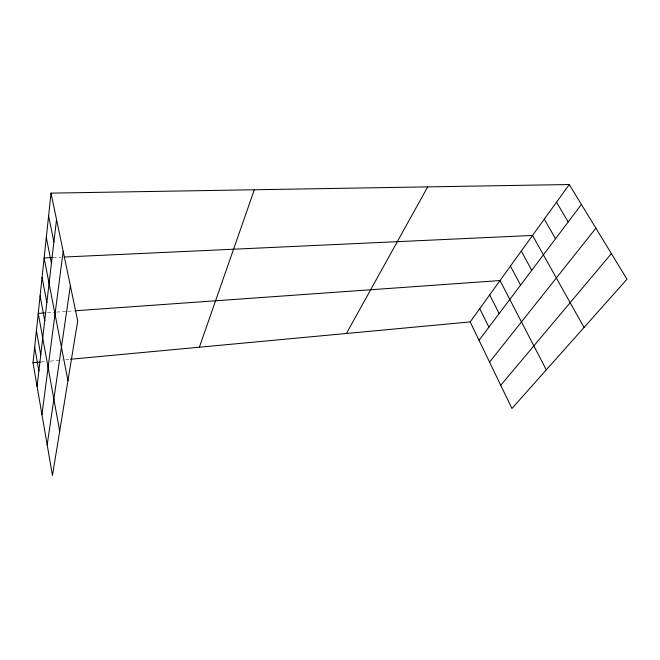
<?xml version="1.0" encoding="UTF-8"?>
<svg xmlns="http://www.w3.org/2000/svg" width="660" height="660" viewBox="0 0 660 660"><rect width="100%" height="100%" fill="white"/><g stroke="black" fill="none" stroke-linecap="round" stroke-linejoin="round"><path stroke-width="0.49" stroke-dasharray="3.3 2.47" d="M41.159 361.985L45.243 361.597M50.341 361.127L62.584 359.98M65.571 359.7L70.537 359.238M47.438 312.749L55.613 312.172M56.636 312.097L66.858 311.371M67.881 311.297L74.027 310.86M53.138 257.532L61.141 257.169"/><path stroke-width="0.99" d="M51.018 193.132L77.707 320.917L52.462 475.472L33 362.744L51.018 193.132L569.258 184.528L627 279.197L511.929 408.482L470.176 321.923L569.258 184.528M37.075 386.372L56.529 219.491M41.959 414.645L63.178 251.336M47.182 444.922L70.372 285.78M199.369 347.209L254.314 189.758M346.409 333.473L427.696 186.879M479.028 340.279L581.394 204.418M489.555 362.101L595.889 228.187M500.734 385.275L611.391 253.597M33 362.744L40.144 362.076M70.537 359.238L470.176 321.923M45.4 312.898L38.239 313.409L59.705 431.137M75.058 310.786L500.016 280.541L546.298 369.864M52.14 257.582L44.129 257.953L67.939 380.704M64.144 257.029L532.546 235.438L584.042 327.459M556.512 202.216L568.186 221.941M544.277 219.169L555.538 238.73M521.276 251.064L531.754 270.295M510.436 266.087L520.567 285.153M489.687 294.863L499.15 313.574M479.746 308.649L488.895 327.178M48.601 215.919L53.905 241.997M46.307 237.493L51.422 263.274M42.067 277.373L46.843 302.544M40.111 295.837L44.731 320.702M36.407 330.652L40.747 354.899M34.666 347.077L38.866 371.011"/></g></svg>
